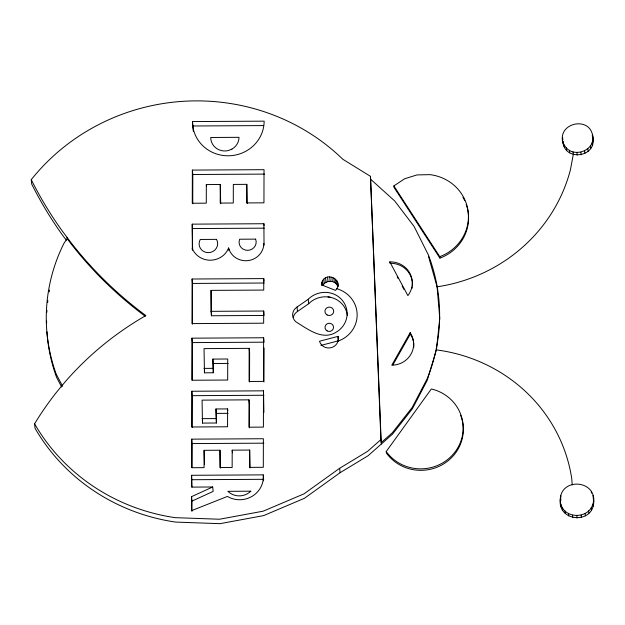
<?xml version="1.0" encoding="UTF-8"?>
<svg xmlns="http://www.w3.org/2000/svg" width="625" height="625" viewBox="0 0 625 625"><rect width="100%" height="100%" fill="white"/><g stroke="black" fill="none" stroke-linecap="round" stroke-linejoin="round"><path stroke-width="0.94" d="M212.695 486.984L191.562 496.648L191.523 510.68L227.391 496.438A23.562 22.617 -5.9 0 0 263.273 479.078L263.281 474.875L191.609 475.289L191.586 487.109L212.695 486.984L213.156 491.406L192.016 501.078L191.992 511.359M219.984 450.227L219.938 467.555L232.148 467.484L232.195 450.156L249.672 450.055L249.633 467.383L263.305 467.305L263.375 438.734L191.703 439.148L191.633 467.719L204.055 467.648L204.094 450.32L219.984 450.227L220.406 468.133M263.906 412.445L263.492 390.836L191.82 391.25L191.727 426.984L227.562 426.773L227.602 408.906L215.977 408.977L216.406 423L202.477 423.086L202.062 400.125L249.008 399.852L249.461 404.281L249.406 427.852M191.945 338.172L192.406 342.602L264.078 342.18L263.617 337.758L191.945 338.172L191.844 380.242L227.672 380.039L227.727 359L212.898 359.086L213.328 372.766L204.453 372.82L204.039 348.617L249.156 348.359L249.617 352.789L249.539 382.016M192.094 279.008L191.984 323.609L263.656 323.195L263.688 311.031L211 311.336L211.055 290.375L263.734 290.07L263.766 278.594L192.094 279.008L192.547 283.438L192.445 324.156M192.352 250.078L192.227 224.148L263.898 223.727L264.078 225.5M220.273 184.492L220.227 203.086L233.289 203.008L233.336 184.422L246.789 184.344L246.75 202.93L263.945 202.828L264.031 169.68L192.359 170.094L192.273 203.25L206.289 203.164L206.336 184.578L220.273 184.492L220.695 203.789M192.055 486.992L191.609 475.289M192.102 467.383L192.156 443.578L191.703 439.148M192.195 427.547L192.273 395.68L191.82 391.25M192.312 379.891L192.406 342.602M192.633 249.836L192.227 224.148M192.742 203.773L192.812 174.516L192.359 170.094M202.477 423.086L202.484 420.156M204.453 372.82L204.461 369.055M204.531 464.375L204.094 450.32M264.141 315.453L211.461 315.758L211.055 290.375M213.328 372.766L212.898 359.086M216.406 423L215.977 408.977M228.461 249.945L228.469 248.07L228.711 249.852M247.211 203.641L246.789 184.344M249.008 399.852L248.938 427.203L263.398 427.117L263.492 390.836M249.156 348.359L249.078 381.484L263.516 381.398L263.617 337.758M250.094 467.961L249.672 450.055M264.031 245.211L263.898 223.727M263.977 381.945L264.062 348M370.797 179.375L394.711 200.984L414.109 226.445L428.344 254.906A180.984 173.711 -5.9 0 1 427.055 378.992L412.234 407.406L392.305 432.805L381.219 442.609L370.484 176.336L342.844 159.281A206.953 198.633 -5.9 0 0 31.25 179.664A398.406 382.398 -5.9 0 0 61.938 230.531L70.859 242.477A398.406 382.398 -5.9 0 0 145.844 315.562A312.594 300.031 -5.9 0 0 65.125 381.875L56.805 391.891A312.594 300.031 -5.9 0 0 34.586 423.828L35.039 428.258A196.008 188.133 -5.9 0 0 175.648 522.094L219.992 523.664L263.656 515.602L304.383 498.32L340.094 472.703L368.086 455.734L392.453 434.195L412.375 408.797L427.203 380.383L436.438 349.898L439.766 318.352L437.086 286.805L428.492 256.297M321.68 282.773L321.391 284.836L335.523 290.383C345 280.414 325.555 270.133 321.68 282.773L321.953 285.43M338.031 341.133L338.047 336.367L319.516 341.242A9.594 9.203 -5.9 0 0 338.031 341.133A28.758 27.602 -5.9 0 0 357.141 314.359A28.758 27.602 -5.9 0 0 336.852 288.727M560.219 499.789C560.719 477.469 595.852 479.68 593.75 501.961C593.32 524.211 558.039 522.133 560.219 499.789L560.461 502.156L560.922 498.844M593.172 506.102L593.508 499.594M563.156 143.695C556.117 122.375 591.43 115.109 592.836 137.422C597.078 157.68 563.68 161.789 562.891 141.148L564.469 147.273M564.211 144.727C571.367 159.492 596.539 151.086 592.578 134.875M561.016 506.289L560.773 503.922C564.633 519.391 589.133 519.109 592.93 503.734M263.852 243.438A17.93 17.203 -5.9 0 1 248.227 260.594A17.93 17.203 -5.9 0 1 228.609 248.102L226.836 251.461A19.539 18.75 -5.9 0 1 208.406 260.133A19.539 18.75 -5.9 0 1 192.164 248.312M410.164 332.711L391.781 365.188A21.805 20.93 -5.9 0 0 411 354.133A21.805 20.93 -5.9 0 0 410.164 332.711L410.313 334.102A21.805 20.93 -5.9 0 1 413.711 347.492M392.867 364.914L410.313 334.102M67.023 237.344L67.156 238.609L63.953 243.336A178.305 171.133 -5.9 0 0 56.258 374.227L62.625 386.305M386.219 451.539L431.344 388.961A42.195 40.5 -5.9 0 1 455.602 451.211A42.195 40.5 -5.9 0 1 386.219 451.539L386.367 453.016A42.195 40.5 -5.9 0 0 440.602 465.602A42.195 40.5 -5.9 0 0 460.664 415.32M337.875 286.469C335.789 280.164 326.156 279.578 322.969 285.273L322.516 280.852M370.484 176.336L380.906 439.578L367.633 451.312L339.641 468.281L303.93 493.891L263.195 511.172L219.539 519.234L175.195 517.664A196.008 188.133 -5.9 0 1 34.586 423.828M308.242 299.281C315.125 292.242 326.305 290.352 335.148 294.656A22.43 21.523 -5.9 0 1 336.633 331.914C323.203 340.703 309.188 330.109 297.914 323.102A9.664 9.273 -5.9 0 1 297.016 307.055L308.242 299.281L308.703 303.711L297.477 311.484A9.664 9.273 -5.9 0 0 293.289 317.375M308.703 303.711C315.586 296.664 326.766 294.781 335.609 299.086A22.43 21.523 -5.9 0 1 347.391 315.344M439.914 258.125L394.039 187.398L393.883 185.93L404.602 178.781L416.992 174.914L429.984 174.641A44.383 42.602 -5.9 0 1 468.141 211.727A44.383 42.602 -5.9 0 1 439.766 256.656L439.914 258.125A44.383 42.602 -5.9 0 0 466.203 204.312M320.898 345.422L338.5 340.797M192.477 121.57L264.148 121.156A35.852 34.414 -5.9 0 1 228.227 155.789A35.852 34.414 -5.9 0 1 192.477 121.57L192.93 126A35.852 34.414 -5.9 0 0 193.359 131.383M192.93 126L263.633 125.586M192.812 174.516L264.484 174.102M192.68 228.57L264.352 228.156M192.547 283.438L264.219 283.016M213.352 363.516L228.18 363.43M203.992 368.398L212.875 368.344M192.273 395.68L263.945 395.258M216.43 413.398L228.062 413.336M202.016 418.656L215.953 418.578M192.156 443.578L263.828 443.164M192.07 479.719L263.742 479.305M327.977 296.914L330.117 297.172M67.156 238.609L70.992 243.742A398.406 382.398 -5.9 0 0 145.219 316.266M66.352 240.25L62.391 234.953A398.406 382.398 -5.9 0 1 31.711 184.094L31.25 179.664M393.883 185.93L439.766 256.656M389.789 261.891L407.883 295.602A22.047 21.156 -5.9 0 0 409.852 273.219A22.047 21.156 -5.9 0 0 389.789 261.891L389.93 263.281A22.047 21.156 -5.9 0 1 412.219 281.328M397.172 276.766L398.078 278.445M402.148 286.031L403.953 289.406M61.586 386.875L56.586 377.383A178.305 171.133 -5.9 0 1 46.953 331.781M592.18 135.633L592.836 137.422M593.75 501.961L592.945 495.461M592.883 138.664L593.148 141.211M592.156 142.414L592.422 144.961M590.453 145.859L590.711 148.406M587.875 148.773L588.141 151.32M584.609 150.953L584.875 153.5M580.875 152.25L581.141 154.797M576.93 152.578L577.188 155.125M573.031 151.906L573.297 154.453L570.445 169.68A161.57 155.07 -5.9 0 1 437.086 286.805M569.461 150.297L569.719 152.844M566.453 147.852L566.711 150.398M562.586 137.359L562.844 139.906M591.297 491.609L591.461 493.188M591.258 507.602L591.5 509.969M588.602 510.93L588.844 513.297M585.148 513.484L585.391 515.859M581.133 515.109L581.375 517.477M576.82 515.68L577.07 518.047M572.516 515.156L572.758 517.523M568.508 513.586L568.75 515.953M565.062 511.062L565.312 513.43M562.43 507.766L562.672 510.133M560.797 495.641L560.961 497.227M380.906 439.578L381.359 444M337.688 282.68L338.055 286.227M336.867 280.766L337.328 285.195M335.555 279.125L336.016 283.555M333.844 277.867L334.297 282.297M331.844 277.086L332.305 281.516M338.047 336.367L338.414 339.906M329.703 276.828L330.156 281.258M327.555 277.109L328.016 281.539M325.555 277.922L326.016 282.344M323.836 279.195L324.289 283.617M339.641 468.281L340.094 472.703M297.016 307.055L297.477 311.484M263.766 278.594L264.039 281.25M263.688 311.031L264.047 314.57M263.281 474.875L263.469 476.648M263.281 477.367L263.461 479.141M263.273 479.078L263.461 480.844M228.609 248.102L228.789 249.867M206.336 184.578L206.523 186.344M232.195 450.156L232.469 452.812M227.602 408.906L227.789 410.68M211 311.336L211.461 315.758M191.562 496.648L192.016 501.078M572.266 484.953L571.719 478.461A159.727 153.305 -5.9 0 0 436.438 349.898M46.617 323.047A178.305 171.133 -5.9 0 1 46.602 321.094M46.828 312.289A178.305 171.133 -5.9 0 1 46.945 310.336M47.641 302.523A178.305 171.133 -5.9 0 1 47.867 300.578M49.18 291.914A178.305 171.133 -5.9 0 1 49.531 290.008M462.93 197.273A44.383 42.602 -5.9 0 1 464.734 200.719M412.266 286.828A22.047 21.156 -5.9 0 1 412.008 288.391M412.312 282.109A22.047 21.156 -5.9 0 1 412.406 285.258M231.906 149.125L228.492 150.5A14.141 13.57 -5.9 0 1 210.734 137.484L239.008 137.32A14.141 13.57 -5.9 0 1 231.906 149.125M216.508 239.359L200.266 239.453A9.289 8.914 -5.9 0 0 208.359 252.648A9.289 8.914 -5.9 0 0 216.508 239.359M255.617 239.133L239.656 239.219A8.555 8.211 -5.9 0 0 247.609 250.344A8.555 8.211 -5.9 0 0 255.617 239.133M250.813 491.195L227.867 491.328A16.078 15.43 -5.9 0 0 250.813 491.195M327.133 330.906A4.266 4.094 -5.9 0 0 333.539 327.32A4.266 4.094 -5.9 0 0 327.156 323.812A4.266 4.094 -5.9 0 0 327.133 330.906M327.117 314.953A4.383 4.203 -5.9 0 0 333.695 311.273A4.383 4.203 -5.9 0 0 327.133 307.664A4.383 4.203 -5.9 0 0 327.117 314.953"/></g></svg>
